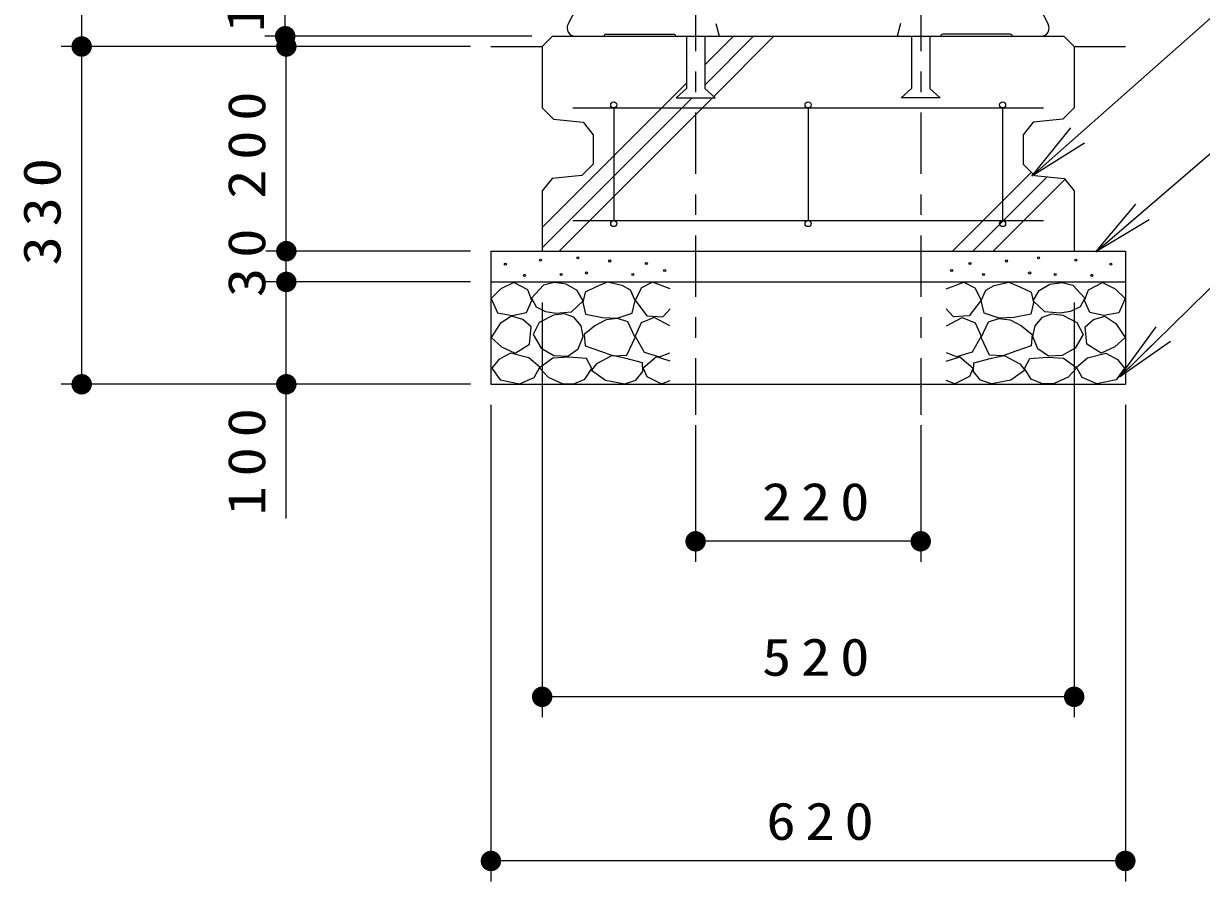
# Model space of a CAD drawing. Units: millimetres on the paper, scale 1:20. Extents: x -365 to 12, y -47 to 257.
# Drawn here: x -136.5 to -79, y 61.3 to 103.2 of the extents above; entities that cross this region are included whole.
import ezdxf

# ---------------------------------------------------------------- set-up
doc = ezdxf.new("R2010")
doc.units = ezdxf.units.MM
doc.linetypes.add('USER2', pattern=[6, 3, -1, 1, -1])
doc.layers.add('LY_1', color=7, linetype='Continuous', lineweight=25)
doc.styles.add('ＭＳ ゴシック', font='')
doc.styles.get('ＭＳ ゴシック').set_extended_font_data('MS Gothic')

# ---------------------------------------------------------------- blocks, each defined once
blk = doc.blocks.new('filled_dot')
at = {"color": 0, "linetype": 'Continuous', "lineweight": -2, "const_width": 1.25}
blk.add_lwpolyline([(-0.625, 0, 1), (0.625, 0, 1)], format="xyb", close=True, dxfattribs=at)

msp = doc.modelspace()

# ---------------------------------------------------------------- linework, layer by layer
at = {"layer": 'LY_1', "lineweight": 13}
for p, q in [((-133.683, 102.086), (-133.683, 122.072)), ((-123.738, 102.086), (-123.738, 106.707)), ((-111.683, 102.586), (-124.738, 102.586)), ((-103.233, 100.2), (-100.847, 102.586)), ((-103.233, 101.19), (-101.837, 102.586)), ((-102.798, 99.645), (-99.857, 102.586)), ((-114.683, 102.086), (-134.683, 102.086)), ((-133.683, 85.586), (-133.683, 102.086)), ((-123.683, 92.086), (-123.683, 102.086)), ((-111.183, 93.24), (-104.133, 100.29)), ((-111.183, 92.25), (-103.847, 99.586)), ((-110.357, 92.086), (-102.857, 99.586)), ((-87.259, 95.76), (-85.339, 98.119)), ((-87.259, 95.76), (-85.009, 97.744)), ((-84.678, 97.369), (-87.259, 95.76)), ((-91.123, 92.086), (-87.278, 95.931)), ((-90.133, 92.086), (-86.502, 95.718)), ((-89.143, 92.086), (-85.641, 95.588)), ((-84.12, 92.051), (-82.169, 94.384)), ((-84.12, 92.051), (-81.843, 94.005)), ((-81.517, 93.625), (-84.12, 92.051)), ((-114.683, 92.086), (-124.683, 92.086)), ((-123.683, 90.586), (-123.683, 92.086)), ((-114.683, 90.586), (-124.683, 90.586)), ((-123.683, 79.036), (-123.683, 90.586)), ((-111.183, 89.586), (-111.183, 69.319)), ((-85.183, 89.586), (-85.183, 69.319)), ((-82.976, 85.929), (-81.183, 88.385)), ((-82.976, 85.929), (-80.833, 88.028)), ((-80.483, 87.671), (-82.976, 85.929)), ((-114.683, 85.586), (-134.683, 85.586)), ((-113.683, 84.586), (-113.683, 61.301)), ((-82.683, 84.586), (-82.683, 61.301)), ((-103.683, 83.586), (-103.683, 76.915)), ((-92.683, 83.586), (-92.683, 76.915)), ((-92.683, 77.915), (-103.683, 77.915)), ((-85.183, 70.319), (-111.183, 70.319)), ((-82.683, 62.301), (-113.683, 62.301))]:
    msp.add_line(p, q, dxfattribs=at)
at = {"layer": 'LY_1', "linetype": 'USER2', "lineweight": 13}
for p, q in [((-103.683, 104.861), (-103.683, 84.086)), ((-92.683, 104.861), (-92.683, 84.086))]:
    msp.add_line(p, q, dxfattribs=at)
at = {"layer": 'LY_1'}
for p, q in [((-102.699, 103.206), (-102.533, 102.586)), ((-93.667, 103.206), (-93.833, 102.586)), ((-110.683, 102.586), (-111.183, 102.086)), ((-110.683, 102.586), (-85.683, 102.586)), ((-108.058, 102.686), (-104.758, 102.686)), ((-104.133, 102.586), (-104.133, 100.036)), ((-103.233, 102.586), (-103.233, 100.036)), ((-93.133, 102.586), (-93.133, 100.036)), ((-92.233, 102.586), (-92.233, 100.036)), ((-88.308, 102.686), (-91.608, 102.686)), ((-85.683, 102.586), (-85.183, 102.086)), ((-113.683, 102.086), (-111.183, 102.086)), ((-111.183, 102.086), (-111.183, 99.086)), ((-85.183, 102.086), (-82.683, 102.086)), ((-85.183, 102.086), (-85.183, 99.086)), ((-104.633, 99.586), (-104.133, 100.036)), ((-104.633, 99.586), (-102.733, 99.586)), ((-103.233, 100.036), (-102.733, 99.586)), ((-93.133, 100.036), (-93.633, 99.586)), ((-91.733, 99.586), (-93.633, 99.586)), ((-91.733, 99.586), (-92.233, 100.036)), ((-111.183, 99.086), (-110.627, 98.531)), ((-109.683, 99.086), (-86.683, 99.086)), ((-107.683, 99.086), (-107.683, 93.586)), ((-98.183, 99.086), (-98.183, 93.586)), ((-88.683, 99.086), (-88.683, 93.586)), ((-85.183, 99.086), (-85.738, 98.531)), ((-110.627, 98.531), (-109.18, 98.386)), ((-85.738, 98.531), (-87.185, 98.386)), ((-109.18, 98.386), (-108.683, 97.778)), ((-87.185, 98.386), (-87.683, 97.778)), ((-108.683, 97.778), (-108.683, 96.336)), ((-87.683, 97.778), (-87.683, 96.336)), ((-108.683, 96.336), (-109.238, 95.781)), ((-87.683, 96.336), (-87.127, 95.78)), ((-110.685, 95.636), (-111.183, 95.028)), ((-109.238, 95.781), (-110.685, 95.636)), ((-87.127, 95.781), (-85.68, 95.636)), ((-85.68, 95.636), (-85.183, 95.028)), ((-111.183, 95.028), (-111.183, 92.086)), ((-85.183, 95.028), (-85.183, 92.086)), ((-109.683, 93.586), (-86.683, 93.586)), ((-113.683, 92.086), (-113.683, 85.586)), ((-113.683, 92.086), (-82.683, 92.086)), ((-82.683, 92.086), (-82.683, 85.586)), ((-113.683, 90.586), (-82.683, 90.586)), ((-113.683, 85.586), (-82.683, 85.586))]:
    msp.add_line(p, q, dxfattribs=at)
at = {"layer": 'LY_1', "lineweight": 13}
for points in [[(-87.259, 95.76), (-77.831, 104.071), (-53.342, 104.071)], [(-84.12, 92.051), (-78.011, 97.293), (-35.674, 97.293)], [(-82.976, 85.929), (-77.818, 90.981), (-71.529, 90.981)]]:
    msp.add_lwpolyline(points, dxfattribs=at)
at = {"layer": 'LY_1'}
for points in [[(-112.56, 90.556), (-113.194, 90.255), (-113.669, 89.78), (-113.368, 89.083), (-112.64, 88.94), (-111.943, 89.099), (-111.689, 89.685), (-111.879, 90.192)], [(-110.589, 90.561), (-111.116, 90.426), (-111.697, 89.79), (-111.468, 89.371), (-111.01, 89.134), (-110.495, 89.061), (-109.751, 89.128), (-109.184, 89.669), (-109.467, 90.169), (-110.001, 90.479)], [(-107.998, 90.571), (-108.535, 90.347), (-109.081, 90.079), (-109.198, 89.578), (-109.063, 89.014), (-108.24, 88.853), (-107.515, 88.808), (-106.79, 89.067), (-106.638, 89.676), (-106.871, 90.186), (-107.273, 90.41)], [(-88.368, 90.571), (-87.831, 90.347), (-87.285, 90.079), (-87.168, 89.578), (-87.302, 89.014), (-88.126, 88.853), (-88.851, 88.808), (-89.576, 89.067), (-89.728, 89.676), (-89.495, 90.186), (-89.092, 90.41)], [(-85.777, 90.561), (-85.249, 90.426), (-84.668, 89.79), (-84.898, 89.371), (-85.355, 89.134), (-85.871, 89.061), (-86.614, 89.128), (-87.182, 89.669), (-86.898, 90.169), (-86.365, 90.479)], [(-83.805, 90.556), (-83.172, 90.255), (-82.696, 89.78), (-82.997, 89.083), (-83.726, 88.94), (-84.423, 89.099), (-84.677, 89.685), (-84.487, 90.192)], [(-112.687, 88.909), (-113.226, 88.56), (-113.669, 87.879), (-113.162, 87.419), (-112.497, 87.103), (-111.8, 87.546), (-111.721, 88.386), (-112.129, 88.748)], [(-111.224, 87.344), (-110.603, 86.999), (-109.927, 86.952), (-109.414, 87.314), (-109.17, 87.912), (-109.282, 88.449), (-109.63, 88.858), (-110.096, 89.022), (-110.63, 88.966), (-111.32, 88.597), (-111.616, 88.02)], [(-108.048, 88.74), (-108.603, 88.443), (-109.13, 88.024), (-109.076, 87.47), (-108.332, 87.2), (-107.697, 86.983), (-107.048, 87.01), (-106.643, 87.875), (-106.994, 88.632), (-107.498, 88.796)], [(-88.317, 88.74), (-87.763, 88.443), (-87.236, 88.024), (-87.29, 87.47), (-88.033, 87.2), (-88.669, 86.983), (-89.317, 87.01), (-89.723, 87.875), (-89.371, 88.632), (-88.868, 88.796)], [(-85.141, 87.344), (-85.763, 86.999), (-86.439, 86.952), (-86.952, 87.314), (-87.196, 87.912), (-87.084, 88.449), (-86.736, 88.858), (-86.27, 89.022), (-85.736, 88.966), (-85.046, 88.597), (-84.749, 88.02)], [(-83.679, 88.909), (-83.14, 88.56), (-82.696, 87.879), (-83.203, 87.419), (-83.869, 87.103), (-84.566, 87.546), (-84.645, 88.386), (-84.237, 88.748)], [(-112.728, 87.112), (-113.297, 86.793), (-113.635, 86.37), (-113.231, 85.804), (-112.289, 85.601), (-111.573, 85.92), (-111.3, 86.425), (-111.839, 86.881)], [(-107.758, 86.996), (-108.528, 86.577), (-108.771, 86.28), (-108.082, 85.794), (-107.136, 85.604), (-106.606, 85.788), (-106.257, 86.212), (-106.284, 86.631), (-107.149, 86.861)], [(-88.608, 86.996), (-87.838, 86.577), (-87.595, 86.28), (-88.284, 85.794), (-89.23, 85.604), (-89.76, 85.788), (-90.108, 86.212), (-90.081, 86.631), (-89.216, 86.861)], [(-83.638, 87.112), (-83.069, 86.793), (-82.731, 86.37), (-83.134, 85.804), (-84.077, 85.601), (-84.793, 85.92), (-85.066, 86.425), (-84.527, 86.881)], [(-109.873, 86.905), (-110.657, 86.864), (-111.319, 86.391), (-110.887, 85.932), (-110.197, 85.621), (-109.632, 85.613), (-109.089, 85.837), (-108.751, 86.364), (-109.008, 86.851)], [(-86.493, 86.905), (-85.709, 86.864), (-85.047, 86.391), (-85.479, 85.932), (-86.168, 85.621), (-86.734, 85.613), (-87.277, 85.837), (-87.615, 86.364), (-87.358, 86.851)]]:
    msp.add_lwpolyline(points, close=True, dxfattribs=at)
for points in [[(-104.933, 90.251), (-105.788, 90.568), (-106.327, 90.299), (-106.644, 89.697), (-106.058, 88.936), (-105.281, 88.873), (-104.933, 89.269)], [(-91.433, 90.251), (-90.577, 90.568), (-90.039, 90.299), (-89.722, 89.697), (-90.308, 88.936), (-91.084, 88.873), (-91.433, 89.269)], [(-104.949, 88.445), (-105.709, 88.841), (-106.343, 88.588), (-106.644, 87.938), (-106.2, 87.162), (-105.44, 86.924), (-104.949, 87.13)], [(-91.417, 88.445), (-90.657, 88.841), (-90.023, 88.588), (-89.722, 87.938), (-90.166, 87.162), (-90.926, 86.924), (-91.417, 87.13)], [(-104.933, 86.718), (-105.598, 86.924), (-106.248, 86.37), (-106.073, 85.974), (-105.345, 85.609), (-104.933, 85.768)], [(-91.433, 86.718), (-90.768, 86.924), (-90.118, 86.37), (-90.292, 85.974), (-91.021, 85.609), (-91.433, 85.768)]]:
    msp.add_lwpolyline(points, dxfattribs=at)
for centre, radius in [((-107.683, 99.236), 0.15), ((-98.183, 99.236), 0.15), ((-88.683, 99.236), 0.15), ((-107.683, 93.436), 0.15), ((-98.183, 93.436), 0.15), ((-88.683, 93.436), 0.15), ((-111.266, 91.645), 0.05), ((-109.437, 91.762), 0.05), ((-107.88, 91.607), 0.05), ((-106.089, 91.49), 0.05), ((-90.276, 91.49), 0.05), ((-88.486, 91.607), 0.05), ((-86.929, 91.762), 0.05), ((-85.1, 91.645), 0.05), ((-112.979, 91.451), 0.05), ((-112.045, 90.906), 0.05), ((-110.254, 90.945), 0.05), ((-109.009, 91.023), 0.05), ((-106.751, 90.945), 0.05), ((-105.194, 91.139), 0.05), ((-91.172, 91.139), 0.05), ((-89.615, 90.945), 0.05), ((-87.357, 91.023), 0.05), ((-86.112, 90.945), 0.05), ((-84.321, 90.906), 0.05), ((-83.387, 91.451), 0.05)]:
    msp.add_circle(centre, radius, dxfattribs=at)
for centre, radius, start, end in [((-136.199, 117.638), 30, 331.18529, 359.49493), ((-60.167, 117.638), 30, 180.50505, 208.81469), ((-109.563, 102.986), 0.4, 151.18531, 270), ((-86.803, 102.986), 0.4, 269.99996, 28.81466), ((-108.058, 102.586), 0.1, 89.99998, 179.99996), ((-104.758, 102.586), 0.1, 0, 89.99998), ((-91.608, 102.586), 0.1, 89.99998, 179.99996), ((-88.308, 102.586), 0.1, 0, 89.99998)]:
    msp.add_arc(centre, radius, start, end, dxfattribs=at)

# ---------------------------------------------------------------- block references
at = {"layer": 'LY_1', "lineweight": 13, "xscale": 0.4, "yscale": 0.4}
for p, rotation in [((-123.738, 102.586), 270), ((-133.683, 102.086), 270), ((-123.683, 102.086), 270), ((-123.683, 92.086), 270), ((-123.683, 90.586), 270), ((-133.683, 85.586), 90), ((-123.683, 85.586), 90), ((-92.683, 77.915), 180), ((-85.183, 70.319), 180), ((-82.683, 62.301), 180)]:
    msp.add_blockref('filled_dot', p, dxfattribs=dict(at, rotation=rotation))
for p in [(-103.683, 77.915), (-111.183, 70.319), (-113.683, 62.301)]:
    msp.add_blockref('filled_dot', p, dxfattribs=at)

# ---------------------------------------------------------------- texts
at = {"layer": 'LY_1', "char_height": 1.833, "attachment_point": 8, "rotation": 90, "style": 'ＭＳ ゴシック'}
for s, insert in [('\\T1.34;\\W1.15;10', (-124.738, 104.707)), ('\\T1.33;\\W1.15;200', (-124.683, 97.503)), ('\\T1.33;\\W1.15;330', (-134.683, 94.251)), ('\\T1.34;\\W1.15;30', (-124.683, 91.764)), ('\\T1.33;\\W1.15;100', (-124.683, 82.036))]:
    msp.add_mtext(s, dxfattribs=dict(at, insert=insert))
at = {"layer": 'LY_1', "char_height": 1.833, "attachment_point": 8, "style": 'ＭＳ ゴシック'}
for s, insert in [('\\T1.33;\\W1.15;220', (-97.575, 78.915)), ('\\T1.33;\\W1.15;520', (-97.575, 71.319)), ('\\T1.33;\\W1.15;620', (-97.364, 63.301))]:
    msp.add_mtext(s, dxfattribs=dict(at, insert=insert))

doc.saveas('drawing.dxf')
